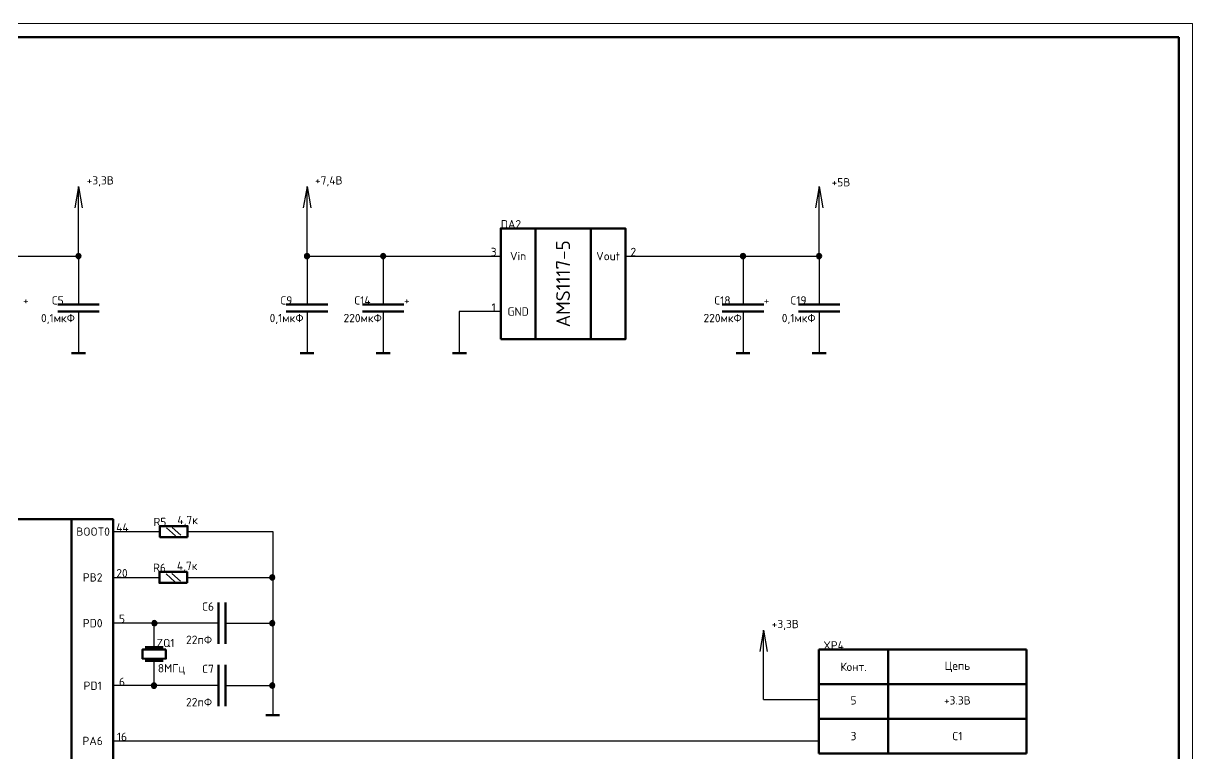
# Model space of a CAD drawing. Header units: millimetres. Extents: x -3633 to 871, y -630 to 261.
# Drawn here: x -2098.7 to -1676.3, y -3 to 260.6 of the extents above; entities that cross this region are included whole.
import ezdxf

# ---------------------------------------------------------------- set-up
doc = ezdxf.new("R2010")
doc.units = ezdxf.units.MM
for name, color, linetype, lineweight in [('border', 7, 'Continuous', 70), ('Sheet', 7, 'Continuous', 30), ('Text', 7, 'Continuous', 18)]:
    doc.layers.add(name, color=color, linetype=linetype, lineweight=lineweight)
doc.styles.add('Main', font='isocpeur.ttf', dxfattribs={"height": 3})

msp = doc.modelspace()

# ---------------------------------------------------------------- hatches: boundary and pattern name
at = {"layer": 'Sheet'}
h = msp.add_hatch(color=256, dxfattribs=at)
h.dxf.hatch_style = 1
edge = h.paths.add_edge_path()
edge.add_line((-2078.814, 176.552), (-2077.878, 176.552))
edge.add_ellipse((-2078.814, 176.552), major_axis=(-0.936, 0), ratio=0.9999896, start_angle=90, end_angle=180, ccw=False)
edge.add_line((-2078.814, 175.616), (-2078.814, 176.552))
edge = h.paths.add_edge_path()
edge.add_ellipse((-2078.814, 176.552), major_axis=(-0.936, 0), ratio=0.9999896, start_angle=0, end_angle=90, ccw=False)
edge.add_line((-2079.749, 176.552), (-2078.814, 176.552))
edge.add_line((-2078.814, 176.552), (-2078.814, 175.616))
edge = h.paths.add_edge_path()
edge.add_ellipse((-2078.814, 176.552), major_axis=(-0.936, 0), ratio=0.9999896, start_angle=180, end_angle=360, ccw=False)
edge.add_line((-2077.878, 176.552), (-2078.814, 176.552))
edge.add_line((-2078.814, 176.552), (-2079.749, 176.552))
h = msp.add_hatch(color=256, dxfattribs=at)
h.dxf.hatch_style = 1
edge = h.paths.add_edge_path()
edge.add_line((-2078.814, 176.552), (-2077.878, 176.552))
edge.add_ellipse((-2078.814, 176.552), major_axis=(-0.936, 0), ratio=0.9999896, start_angle=90, end_angle=180, ccw=False)
edge.add_line((-2078.814, 175.616), (-2078.814, 176.552))
edge = h.paths.add_edge_path()
edge.add_ellipse((-2078.814, 176.552), major_axis=(-0.936, 0), ratio=0.9999896, start_angle=0, end_angle=90, ccw=False)
edge.add_line((-2079.749, 176.552), (-2078.814, 176.552))
edge.add_line((-2078.814, 176.552), (-2078.814, 175.616))
edge = h.paths.add_edge_path()
edge.add_ellipse((-2078.814, 176.552), major_axis=(-0.936, 0), ratio=0.9999896, start_angle=180, end_angle=360, ccw=False)
edge.add_line((-2077.878, 176.552), (-2078.814, 176.552))
edge.add_line((-2078.814, 176.552), (-2079.749, 176.552))
h = msp.add_hatch(color=256, dxfattribs=at)
h.dxf.hatch_style = 1
edge = h.paths.add_edge_path()
edge.add_line((-1996.246, 176.556), (-1995.311, 176.556))
edge.add_ellipse((-1996.246, 176.556), major_axis=(-0.936, 0), ratio=0.9999896, start_angle=90, end_angle=180, ccw=False)
edge.add_line((-1996.246, 175.621), (-1996.246, 176.556))
edge = h.paths.add_edge_path()
edge.add_ellipse((-1996.246, 176.556), major_axis=(-0.936, 0), ratio=0.9999896, start_angle=0, end_angle=90, ccw=False)
edge.add_line((-1997.182, 176.556), (-1996.246, 176.556))
edge.add_line((-1996.246, 176.556), (-1996.246, 175.621))
edge = h.paths.add_edge_path()
edge.add_ellipse((-1996.246, 176.556), major_axis=(-0.936, 0), ratio=0.9999896, start_angle=180, end_angle=360, ccw=False)
edge.add_line((-1995.311, 176.556), (-1996.246, 176.556))
edge.add_line((-1996.246, 176.556), (-1997.182, 176.556))
h = msp.add_hatch(color=256, dxfattribs=at)
h.dxf.hatch_style = 1
edge = h.paths.add_edge_path()
edge.add_line((-1996.246, 176.556), (-1995.311, 176.556))
edge.add_ellipse((-1996.246, 176.556), major_axis=(-0.936, 0), ratio=0.9999896, start_angle=90, end_angle=180, ccw=False)
edge.add_line((-1996.246, 175.621), (-1996.246, 176.556))
edge = h.paths.add_edge_path()
edge.add_ellipse((-1996.246, 176.556), major_axis=(-0.936, 0), ratio=0.9999896, start_angle=0, end_angle=90, ccw=False)
edge.add_line((-1997.182, 176.556), (-1996.246, 176.556))
edge.add_line((-1996.246, 176.556), (-1996.246, 175.621))
edge = h.paths.add_edge_path()
edge.add_ellipse((-1996.246, 176.556), major_axis=(-0.936, 0), ratio=0.9999896, start_angle=180, end_angle=360, ccw=False)
edge.add_line((-1995.311, 176.556), (-1996.246, 176.556))
edge.add_line((-1996.246, 176.556), (-1997.182, 176.556))
h = msp.add_hatch(color=256, dxfattribs=at)
h.dxf.hatch_style = 1
edge = h.paths.add_edge_path()
edge.add_line((-1968.746, 176.556), (-1967.811, 176.556))
edge.add_ellipse((-1968.746, 176.556), major_axis=(-0.936, 0), ratio=0.9999896, start_angle=90, end_angle=180, ccw=False)
edge.add_line((-1968.746, 175.621), (-1968.746, 176.556))
edge = h.paths.add_edge_path()
edge.add_ellipse((-1968.746, 176.556), major_axis=(-0.936, 0), ratio=0.9999896, start_angle=0, end_angle=90, ccw=False)
edge.add_line((-1969.682, 176.556), (-1968.746, 176.556))
edge.add_line((-1968.746, 176.556), (-1968.746, 175.621))
edge = h.paths.add_edge_path()
edge.add_ellipse((-1968.746, 176.556), major_axis=(-0.936, 0), ratio=0.9999896, start_angle=180, end_angle=360, ccw=False)
edge.add_line((-1967.811, 176.556), (-1968.746, 176.556))
edge.add_line((-1968.746, 176.556), (-1969.682, 176.556))
h = msp.add_hatch(color=256, dxfattribs=at)
h.dxf.hatch_style = 1
edge = h.paths.add_edge_path()
edge.add_line((-1968.746, 176.556), (-1967.811, 176.556))
edge.add_ellipse((-1968.746, 176.556), major_axis=(-0.936, 0), ratio=0.9999896, start_angle=90, end_angle=180, ccw=False)
edge.add_line((-1968.746, 175.621), (-1968.746, 176.556))
edge = h.paths.add_edge_path()
edge.add_ellipse((-1968.746, 176.556), major_axis=(-0.936, 0), ratio=0.9999896, start_angle=0, end_angle=90, ccw=False)
edge.add_line((-1969.682, 176.556), (-1968.746, 176.556))
edge.add_line((-1968.746, 176.556), (-1968.746, 175.621))
edge = h.paths.add_edge_path()
edge.add_ellipse((-1968.746, 176.556), major_axis=(-0.936, 0), ratio=0.9999896, start_angle=180, end_angle=360, ccw=False)
edge.add_line((-1967.811, 176.556), (-1968.746, 176.556))
edge.add_line((-1968.746, 176.556), (-1969.682, 176.556))
h = msp.add_hatch(color=256, dxfattribs=at)
h.dxf.hatch_style = 1
edge = h.paths.add_edge_path()
edge.add_line((-1838.746, 176.556), (-1837.811, 176.556))
edge.add_ellipse((-1838.746, 176.556), major_axis=(-0.936, 0), ratio=0.9999896, start_angle=90, end_angle=180, ccw=False)
edge.add_line((-1838.746, 175.621), (-1838.746, 176.556))
edge = h.paths.add_edge_path()
edge.add_ellipse((-1838.746, 176.556), major_axis=(-0.936, 0), ratio=0.9999896, start_angle=0, end_angle=90, ccw=False)
edge.add_line((-1839.682, 176.556), (-1838.746, 176.556))
edge.add_line((-1838.746, 176.556), (-1838.746, 175.621))
edge = h.paths.add_edge_path()
edge.add_ellipse((-1838.746, 176.556), major_axis=(-0.936, 0), ratio=0.9999896, start_angle=180, end_angle=360, ccw=False)
edge.add_line((-1837.811, 176.556), (-1838.746, 176.556))
edge.add_line((-1838.746, 176.556), (-1839.682, 176.556))
h = msp.add_hatch(color=256, dxfattribs=at)
h.dxf.hatch_style = 1
edge = h.paths.add_edge_path()
edge.add_line((-1838.746, 176.556), (-1837.811, 176.556))
edge.add_ellipse((-1838.746, 176.556), major_axis=(-0.936, 0), ratio=0.9999896, start_angle=90, end_angle=180, ccw=False)
edge.add_line((-1838.746, 175.621), (-1838.746, 176.556))
edge = h.paths.add_edge_path()
edge.add_ellipse((-1838.746, 176.556), major_axis=(-0.936, 0), ratio=0.9999896, start_angle=0, end_angle=90, ccw=False)
edge.add_line((-1839.682, 176.556), (-1838.746, 176.556))
edge.add_line((-1838.746, 176.556), (-1838.746, 175.621))
edge = h.paths.add_edge_path()
edge.add_ellipse((-1838.746, 176.556), major_axis=(-0.936, 0), ratio=0.9999896, start_angle=180, end_angle=360, ccw=False)
edge.add_line((-1837.811, 176.556), (-1838.746, 176.556))
edge.add_line((-1838.746, 176.556), (-1839.682, 176.556))
h = msp.add_hatch(color=256, dxfattribs=at)
h.dxf.hatch_style = 1
edge = h.paths.add_edge_path()
edge.add_line((-1811.246, 176.556), (-1810.311, 176.556))
edge.add_ellipse((-1811.246, 176.556), major_axis=(-0.936, 0), ratio=0.9999896, start_angle=90, end_angle=180, ccw=False)
edge.add_line((-1811.246, 175.621), (-1811.246, 176.556))
edge = h.paths.add_edge_path()
edge.add_ellipse((-1811.246, 176.556), major_axis=(-0.936, 0), ratio=0.9999896, start_angle=0, end_angle=90, ccw=False)
edge.add_line((-1812.182, 176.556), (-1811.246, 176.556))
edge.add_line((-1811.246, 176.556), (-1811.246, 175.621))
edge = h.paths.add_edge_path()
edge.add_ellipse((-1811.246, 176.556), major_axis=(-0.936, 0), ratio=0.9999896, start_angle=180, end_angle=360, ccw=False)
edge.add_line((-1810.311, 176.556), (-1811.246, 176.556))
edge.add_line((-1811.246, 176.556), (-1812.182, 176.556))
h = msp.add_hatch(color=256, dxfattribs=at)
h.dxf.hatch_style = 1
edge = h.paths.add_edge_path()
edge.add_line((-1811.246, 176.556), (-1810.311, 176.556))
edge.add_ellipse((-1811.246, 176.556), major_axis=(-0.936, 0), ratio=0.9999896, start_angle=90, end_angle=180, ccw=False)
edge.add_line((-1811.246, 175.621), (-1811.246, 176.556))
edge = h.paths.add_edge_path()
edge.add_ellipse((-1811.246, 176.556), major_axis=(-0.936, 0), ratio=0.9999896, start_angle=0, end_angle=90, ccw=False)
edge.add_line((-1812.182, 176.556), (-1811.246, 176.556))
edge.add_line((-1811.246, 176.556), (-1811.246, 175.621))
edge = h.paths.add_edge_path()
edge.add_ellipse((-1811.246, 176.556), major_axis=(-0.936, 0), ratio=0.9999896, start_angle=180, end_angle=360, ccw=False)
edge.add_line((-1810.311, 176.556), (-1811.246, 176.556))
edge.add_line((-1811.246, 176.556), (-1812.182, 176.556))
h = msp.add_hatch(color=256, dxfattribs=at)
h.dxf.hatch_style = 1
edge = h.paths.add_edge_path()
edge.add_line((-2008.812, 60.578), (-2007.876, 60.578))
edge.add_ellipse((-2008.812, 60.578), major_axis=(-0.936, 0), ratio=0.9999896, start_angle=90, end_angle=180, ccw=False)
edge.add_line((-2008.812, 59.643), (-2008.812, 60.578))
edge = h.paths.add_edge_path()
edge.add_ellipse((-2008.812, 60.578), major_axis=(-0.936, 0), ratio=0.9999896, start_angle=0, end_angle=90, ccw=False)
edge.add_line((-2009.747, 60.578), (-2008.812, 60.578))
edge.add_line((-2008.812, 60.578), (-2008.812, 59.643))
edge = h.paths.add_edge_path()
edge.add_ellipse((-2008.812, 60.578), major_axis=(-0.936, 0), ratio=0.9999896, start_angle=180, end_angle=360, ccw=False)
edge.add_line((-2007.876, 60.578), (-2008.812, 60.578))
edge.add_line((-2008.812, 60.578), (-2009.747, 60.578))
h = msp.add_hatch(color=256, dxfattribs=at)
h.dxf.hatch_style = 1
edge = h.paths.add_edge_path()
edge.add_line((-2008.812, 60.578), (-2007.876, 60.578))
edge.add_ellipse((-2008.812, 60.578), major_axis=(-0.936, 0), ratio=0.9999896, start_angle=90, end_angle=180, ccw=False)
edge.add_line((-2008.812, 59.643), (-2008.812, 60.578))
edge = h.paths.add_edge_path()
edge.add_ellipse((-2008.812, 60.578), major_axis=(-0.936, 0), ratio=0.9999896, start_angle=0, end_angle=90, ccw=False)
edge.add_line((-2009.747, 60.578), (-2008.812, 60.578))
edge.add_line((-2008.812, 60.578), (-2008.812, 59.643))
edge = h.paths.add_edge_path()
edge.add_ellipse((-2008.812, 60.578), major_axis=(-0.936, 0), ratio=0.9999896, start_angle=180, end_angle=360, ccw=False)
edge.add_line((-2007.876, 60.578), (-2008.812, 60.578))
edge.add_line((-2008.812, 60.578), (-2009.747, 60.578))
h = msp.add_hatch(color=256, dxfattribs=at)
h.dxf.hatch_style = 1
edge = h.paths.add_edge_path()
edge.add_line((-2051.363, 44.05), (-2050.428, 44.05))
edge.add_ellipse((-2051.363, 44.05), major_axis=(-0.936, 0), ratio=0.9999896, start_angle=90, end_angle=180, ccw=False)
edge.add_line((-2051.363, 43.115), (-2051.363, 44.05))
edge = h.paths.add_edge_path()
edge.add_ellipse((-2051.363, 44.05), major_axis=(-0.936, 0), ratio=0.9999896, start_angle=0, end_angle=90, ccw=False)
edge.add_line((-2052.299, 44.05), (-2051.363, 44.05))
edge.add_line((-2051.363, 44.05), (-2051.363, 43.115))
edge = h.paths.add_edge_path()
edge.add_ellipse((-2051.363, 44.05), major_axis=(-0.936, 0), ratio=0.9999896, start_angle=180, end_angle=360, ccw=False)
edge.add_line((-2050.428, 44.05), (-2051.363, 44.05))
edge.add_line((-2051.363, 44.05), (-2052.299, 44.05))
h = msp.add_hatch(color=256, dxfattribs=at)
h.dxf.hatch_style = 1
edge = h.paths.add_edge_path()
edge.add_line((-2051.363, 44.05), (-2050.428, 44.05))
edge.add_ellipse((-2051.363, 44.05), major_axis=(-0.936, 0), ratio=0.9999896, start_angle=90, end_angle=180, ccw=False)
edge.add_line((-2051.363, 43.115), (-2051.363, 44.05))
edge = h.paths.add_edge_path()
edge.add_ellipse((-2051.363, 44.05), major_axis=(-0.936, 0), ratio=0.9999896, start_angle=0, end_angle=90, ccw=False)
edge.add_line((-2052.299, 44.05), (-2051.363, 44.05))
edge.add_line((-2051.363, 44.05), (-2051.363, 43.115))
edge = h.paths.add_edge_path()
edge.add_ellipse((-2051.363, 44.05), major_axis=(-0.936, 0), ratio=0.9999896, start_angle=180, end_angle=360, ccw=False)
edge.add_line((-2050.428, 44.05), (-2051.363, 44.05))
edge.add_line((-2051.363, 44.05), (-2052.299, 44.05))
h = msp.add_hatch(color=256, dxfattribs=at)
h.dxf.hatch_style = 1
edge = h.paths.add_edge_path()
edge.add_line((-2008.814, 44.05), (-2007.878, 44.05))
edge.add_ellipse((-2008.814, 44.05), major_axis=(-0.936, 0), ratio=0.9999896, start_angle=90, end_angle=180, ccw=False)
edge.add_line((-2008.814, 43.115), (-2008.814, 44.05))
edge = h.paths.add_edge_path()
edge.add_ellipse((-2008.814, 44.05), major_axis=(-0.936, 0), ratio=0.9999896, start_angle=0, end_angle=90, ccw=False)
edge.add_line((-2009.749, 44.05), (-2008.814, 44.05))
edge.add_line((-2008.814, 44.05), (-2008.814, 43.115))
edge = h.paths.add_edge_path()
edge.add_ellipse((-2008.814, 44.05), major_axis=(-0.936, 0), ratio=0.9999896, start_angle=180, end_angle=360, ccw=False)
edge.add_line((-2007.878, 44.05), (-2008.814, 44.05))
edge.add_line((-2008.814, 44.05), (-2009.749, 44.05))
h = msp.add_hatch(color=256, dxfattribs=at)
h.dxf.hatch_style = 1
edge = h.paths.add_edge_path()
edge.add_line((-2008.814, 44.05), (-2007.878, 44.05))
edge.add_ellipse((-2008.814, 44.05), major_axis=(-0.936, 0), ratio=0.9999896, start_angle=90, end_angle=180, ccw=False)
edge.add_line((-2008.814, 43.115), (-2008.814, 44.05))
edge = h.paths.add_edge_path()
edge.add_ellipse((-2008.814, 44.05), major_axis=(-0.936, 0), ratio=0.9999896, start_angle=0, end_angle=90, ccw=False)
edge.add_line((-2009.749, 44.05), (-2008.814, 44.05))
edge.add_line((-2008.814, 44.05), (-2008.814, 43.115))
edge = h.paths.add_edge_path()
edge.add_ellipse((-2008.814, 44.05), major_axis=(-0.936, 0), ratio=0.9999896, start_angle=180, end_angle=360, ccw=False)
edge.add_line((-2007.878, 44.05), (-2008.814, 44.05))
edge.add_line((-2008.814, 44.05), (-2009.749, 44.05))
h = msp.add_hatch(color=256, dxfattribs=at)
h.dxf.hatch_style = 1
edge = h.paths.add_edge_path()
edge.add_line((-2051.532, 21.502), (-2050.597, 21.502))
edge.add_ellipse((-2051.532, 21.502), major_axis=(-0.936, 0), ratio=0.9999896, start_angle=90, end_angle=180, ccw=False)
edge.add_line((-2051.532, 20.567), (-2051.532, 21.502))
edge = h.paths.add_edge_path()
edge.add_ellipse((-2051.532, 21.502), major_axis=(-0.936, 0), ratio=0.9999896, start_angle=0, end_angle=90, ccw=False)
edge.add_line((-2052.468, 21.502), (-2051.532, 21.502))
edge.add_line((-2051.532, 21.502), (-2051.532, 20.567))
edge = h.paths.add_edge_path()
edge.add_ellipse((-2051.532, 21.502), major_axis=(-0.936, 0), ratio=0.9999896, start_angle=180, end_angle=360, ccw=False)
edge.add_line((-2050.597, 21.502), (-2051.532, 21.502))
edge.add_line((-2051.532, 21.502), (-2052.468, 21.502))
h = msp.add_hatch(color=256, dxfattribs=at)
h.dxf.hatch_style = 1
edge = h.paths.add_edge_path()
edge.add_line((-2051.532, 21.502), (-2050.597, 21.502))
edge.add_ellipse((-2051.532, 21.502), major_axis=(-0.936, 0), ratio=0.9999896, start_angle=90, end_angle=180, ccw=False)
edge.add_line((-2051.532, 20.567), (-2051.532, 21.502))
edge = h.paths.add_edge_path()
edge.add_ellipse((-2051.532, 21.502), major_axis=(-0.936, 0), ratio=0.9999896, start_angle=0, end_angle=90, ccw=False)
edge.add_line((-2052.468, 21.502), (-2051.532, 21.502))
edge.add_line((-2051.532, 21.502), (-2051.532, 20.567))
edge = h.paths.add_edge_path()
edge.add_ellipse((-2051.532, 21.502), major_axis=(-0.936, 0), ratio=0.9999896, start_angle=180, end_angle=360, ccw=False)
edge.add_line((-2050.597, 21.502), (-2051.532, 21.502))
edge.add_line((-2051.532, 21.502), (-2052.468, 21.502))
h = msp.add_hatch(color=256, dxfattribs=at)
h.dxf.hatch_style = 1
edge = h.paths.add_edge_path()
edge.add_line((-2008.814, 21.55), (-2007.878, 21.55))
edge.add_ellipse((-2008.814, 21.55), major_axis=(-0.936, 0), ratio=0.9999896, start_angle=90, end_angle=180, ccw=False)
edge.add_line((-2008.814, 20.615), (-2008.814, 21.55))
edge = h.paths.add_edge_path()
edge.add_ellipse((-2008.814, 21.55), major_axis=(-0.936, 0), ratio=0.9999896, start_angle=0, end_angle=90, ccw=False)
edge.add_line((-2009.749, 21.55), (-2008.814, 21.55))
edge.add_line((-2008.814, 21.55), (-2008.814, 20.615))
edge = h.paths.add_edge_path()
edge.add_ellipse((-2008.814, 21.55), major_axis=(-0.936, 0), ratio=0.9999896, start_angle=180, end_angle=360, ccw=False)
edge.add_line((-2007.878, 21.55), (-2008.814, 21.55))
edge.add_line((-2008.814, 21.55), (-2009.749, 21.55))
h = msp.add_hatch(color=256, dxfattribs=at)
h.dxf.hatch_style = 1
edge = h.paths.add_edge_path()
edge.add_line((-2008.814, 21.55), (-2007.878, 21.55))
edge.add_ellipse((-2008.814, 21.55), major_axis=(-0.936, 0), ratio=0.9999896, start_angle=90, end_angle=180, ccw=False)
edge.add_line((-2008.814, 20.615), (-2008.814, 21.55))
edge = h.paths.add_edge_path()
edge.add_ellipse((-2008.814, 21.55), major_axis=(-0.936, 0), ratio=0.9999896, start_angle=0, end_angle=90, ccw=False)
edge.add_line((-2009.749, 21.55), (-2008.814, 21.55))
edge.add_line((-2008.814, 21.55), (-2008.814, 20.615))
edge = h.paths.add_edge_path()
edge.add_ellipse((-2008.814, 21.55), major_axis=(-0.936, 0), ratio=0.9999896, start_angle=180, end_angle=360, ccw=False)
edge.add_line((-2007.878, 21.55), (-2008.814, 21.55))
edge.add_line((-2008.814, 21.55), (-2009.749, 21.55))

# ---------------------------------------------------------------- linework, layer by layer
at = {"layer": 'border', "lineweight": 18}
for p, q in [((-2517.314, 260.55), (-1676.314, 260.55)), ((-1676.314, 260.55), (-2517.314, 260.55)), ((-2362.314, 260.55), (-1942.314, 260.55)), ((-1923.314, 260.55), (-2220.314, 260.55)), ((-1676.314, 260.55), (-1676.314, -333.45))]:
    msp.add_line(p, q, dxfattribs=at)
at = {"layer": 'border', "lineweight": 70}
for p, q in [((-2497.314, 255.55), (-1681.314, 255.55)), ((-1681.314, 255.55), (-1681.314, -328.45))]:
    msp.add_line(p, q, dxfattribs=at)
at = {"layer": 'Sheet'}
for p, q in [((-2078.814, 201.7), (-2080.161, 194)), ((-2078.814, 176.552), (-2078.814, 201.7)), ((-2078.809, 201.7), (-2077.461, 194)), ((-1996.251, 201.702), (-1997.599, 194.002)), ((-1996.246, 176.556), (-1996.246, 201.712)), ((-1996.246, 201.702), (-1994.899, 194.002)), ((-1811.249, 201.698), (-1812.597, 193.998)), ((-1811.246, 176.556), (-1811.251, 201.685)), ((-1811.244, 201.698), (-1809.897, 193.998)), ((-2148.814, 176.552), (-2078.814, 176.552)), ((-2078.814, 176.552), (-2078.814, 159.052)), ((-1996.314, 176.556), (-1926.246, 176.556)), ((-1996.246, 176.556), (-1996.246, 159.056)), ((-1968.746, 176.556), (-1968.746, 159.056)), ((-1881.246, 176.556), (-1811.246, 176.556)), ((-1838.746, 176.556), (-1838.746, 159.056)), ((-1811.246, 176.556), (-1811.246, 159.056)), ((-2078.814, 156.552), (-2078.814, 141.552)), ((-1996.246, 156.556), (-1996.246, 141.556)), ((-1968.746, 156.556), (-1968.746, 141.556)), ((-1941.246, 156.556), (-1941.246, 141.556)), ((-1926.246, 156.556), (-1941.246, 156.556)), ((-1838.746, 156.556), (-1838.746, 141.556)), ((-1811.246, 156.556), (-1811.246, 141.556)), ((-2066.314, 77.106), (-2049.405, 77.106)), ((-2046.993, 78.437), (-2043.822, 75.607)), ((-2044.947, 78.634), (-2041.785, 75.781)), ((-2039.405, 77.106), (-2008.657, 77.106)), ((-2008.657, 77.106), (-2008.657, 10.843)), ((-2066.314, 60.578), (-2049.559, 60.578)), ((-2047.148, 61.835), (-2043.977, 59.005)), ((-2045.102, 62.032), (-2041.939, 59.179)), ((-2039.559, 60.578), (-2008.812, 60.578)), ((-2028.212, 44.05), (-2066.314, 44.05)), ((-2051.489, 35.391), (-2051.489, 44.044)), ((-2025.712, 44.05), (-2008.814, 44.05)), ((-1831.316, 41.536), (-1832.664, 33.835)), ((-1831.314, 16.55), (-1831.314, 41.55)), ((-1831.311, 41.536), (-1829.964, 33.835)), ((-2051.532, 21.502), (-2051.532, 30.405)), ((-2028.212, 21.55), (-2066.314, 21.55)), ((-2025.712, 21.55), (-2008.814, 21.55)), ((-1831.314, 16.55), (-1811.314, 16.55)), ((-2066.314, 1.55), (-1811.314, 1.55))]:
    msp.add_line(p, q, dxfattribs=at)
at = {"layer": 'Sheet', "lineweight": 50}
for p, q in [((-1913.746, 186.556), (-1913.746, 146.556)), ((-1893.746, 186.556), (-1893.746, 146.556)), ((-2071.314, 159.052), (-2086.314, 159.052)), ((-2086.314, 156.552), (-2071.314, 156.552)), ((-2083.814, 159.052), (-2071.314, 159.052)), ((-1988.746, 159.056), (-2003.746, 159.056)), ((-2003.746, 156.556), (-1988.746, 156.556)), ((-2001.246, 159.056), (-1988.746, 159.056)), ((-1961.246, 159.056), (-1976.246, 159.056)), ((-1976.246, 156.556), (-1961.246, 156.556)), ((-1973.746, 159.056), (-1961.246, 159.056)), ((-1831.246, 159.056), (-1846.246, 159.056)), ((-1846.246, 156.556), (-1831.246, 156.556)), ((-1843.746, 159.056), (-1831.246, 159.056)), ((-1803.746, 159.056), (-1818.746, 159.056)), ((-1818.746, 156.556), (-1803.746, 156.556)), ((-1816.246, 159.056), (-1803.746, 159.056)), ((-2076.314, 141.552), (-2081.314, 141.552)), ((-2078.814, 141.552), (-2076.314, 141.552)), ((-1993.746, 141.556), (-1998.746, 141.556)), ((-1996.246, 141.556), (-1993.746, 141.556)), ((-1966.246, 141.556), (-1971.246, 141.556)), ((-1968.746, 141.556), (-1966.246, 141.556)), ((-1938.669, 141.569), (-1943.669, 141.569)), ((-1836.246, 141.556), (-1841.246, 141.556)), ((-1838.746, 141.556), (-1836.246, 141.556)), ((-1808.746, 141.556), (-1813.746, 141.556)), ((-1811.246, 141.556), (-1808.746, 141.556)), ((-2081.314, -255.95), (-2081.314, 81.573)), ((-2028.212, 36.55), (-2028.212, 51.55)), ((-2025.712, 51.55), (-2025.712, 36.55)), ((-2048.274, 35.391), (-2054.704, 35.391)), ((-1811.314, -2.961), (-1811.314, 34.539)), ((-1736.314, 34.539), (-1811.314, 34.539)), ((-1786.314, 34.539), (-1786.314, -2.961)), ((-1736.314, 34.539), (-1736.314, -2.961)), ((-2048.274, 30.443), (-2054.704, 30.443)), ((-2028.212, 14.05), (-2028.212, 29.05)), ((-2025.712, 29.05), (-2025.712, 14.05)), ((-1736.314, 22.039), (-1811.314, 22.039)), ((-1811.314, 22.039), (-1811.314, 3.289)), ((-2011.157, 10.843), (-2006.157, 10.843)), ((-1736.314, 9.539), (-1811.314, 9.539)), ((-1736.314, -2.961), (-1811.314, -2.961))]:
    msp.add_line(p, q, dxfattribs=at)
for points in [[(-1926.246, 146.556), (-1881.246, 146.556), (-1881.246, 186.556), (-1926.246, 186.556)], [(-2121.155, 81.573), (-2066.314, 81.573), (-2066.314, -255.95), (-2121.155, -255.95)], [(-2039.405, 75.121), (-2039.405, 79.085), (-2049.405, 79.085), (-2049.405, 75.121)], [(-2039.559, 58.593), (-2039.559, 62.557), (-2049.559, 62.557), (-2049.559, 58.593)], [(-2047.242, 34.594), (-2055.659, 34.564), (-2055.659, 31.24), (-2047.242, 31.27)]]:
    msp.add_lwpolyline(points, close=True, dxfattribs=at)
at = {"layer": 'Sheet'}
for centre, start, end in [((-2078.814, 176.552), 0, 180), ((-2078.814, 176.552), 0, 180), ((-2078.814, 176.552), 0, 180), ((-2078.814, 176.552), 180, 0), ((-2078.814, 176.552), 180, 0), ((-2078.814, 176.552), 180, 0), ((-1996.246, 176.556), 0, 180), ((-1996.246, 176.556), 0, 180), ((-1996.246, 176.556), 0, 180), ((-1996.246, 176.556), 180, 0), ((-1996.246, 176.556), 180, 0), ((-1996.246, 176.556), 180, 0), ((-1968.746, 176.556), 0, 180), ((-1968.746, 176.556), 0, 180), ((-1968.746, 176.556), 0, 180), ((-1968.746, 176.556), 180, 0), ((-1968.746, 176.556), 180, 0), ((-1968.746, 176.556), 180, 0), ((-1838.746, 176.556), 0, 180), ((-1838.746, 176.556), 0, 180), ((-1838.746, 176.556), 0, 180), ((-1838.746, 176.556), 180, 0), ((-1838.746, 176.556), 180, 0), ((-1838.746, 176.556), 180, 0), ((-1811.246, 176.556), 0, 180), ((-1811.246, 176.556), 0, 180), ((-1811.246, 176.556), 0, 180), ((-1811.246, 176.556), 180, 0), ((-1811.246, 176.556), 180, 0), ((-1811.246, 176.556), 180, 0), ((-2008.812, 60.578), 0, 180), ((-2008.812, 60.578), 0, 180), ((-2008.812, 60.578), 0, 180), ((-2008.812, 60.578), 180, 0), ((-2008.812, 60.578), 180, 0), ((-2008.812, 60.578), 180, 0), ((-2051.363, 44.05), 0, 180), ((-2051.363, 44.05), 0, 180), ((-2051.363, 44.05), 0, 180), ((-2051.363, 44.05), 180, 0), ((-2051.363, 44.05), 180, 0), ((-2051.363, 44.05), 180, 0), ((-2008.814, 44.05), 0, 180), ((-2008.814, 44.05), 0, 180), ((-2008.814, 44.05), 0, 180), ((-2008.814, 44.05), 180, 0), ((-2008.814, 44.05), 180, 0), ((-2008.814, 44.05), 180, 0), ((-2051.532, 21.502), 0, 180), ((-2051.532, 21.502), 0, 180), ((-2051.532, 21.502), 0, 180), ((-2051.532, 21.502), 180, 0), ((-2051.532, 21.502), 180, 0), ((-2051.532, 21.502), 180, 0), ((-2008.814, 21.55), 0, 180), ((-2008.814, 21.55), 0, 180), ((-2008.814, 21.55), 0, 180), ((-2008.814, 21.55), 180, 0), ((-2008.814, 21.55), 180, 0), ((-2008.814, 21.55), 180, 0)]:
    msp.add_arc(centre, 0.488, start, end, dxfattribs=at)
at = {"layer": 'Sheet', "extrusion": (0, 0, -1)}
for centre in [(-2078.814, 176.552), (-2078.814, 176.552), (-1996.246, 176.556), (-1996.246, 176.556), (-1968.746, 176.556), (-1968.746, 176.556), (-1838.746, 176.556), (-1838.746, 176.556), (-1811.246, 176.556), (-1811.246, 176.556), (-2008.812, 60.578), (-2008.812, 60.578), (-2051.363, 44.05), (-2051.363, 44.05), (-2008.814, 44.05), (-2008.814, 44.05), (-2051.532, 21.502), (-2051.532, 21.502), (-2008.814, 21.55), (-2008.814, 21.55)]:
    msp.add_ellipse(centre, major_axis=(-0.936, 0), ratio=0.9999896, dxfattribs=at)

# ---------------------------------------------------------------- texts
at = {"layer": 'Text', "lineweight": 80, "char_height": 3, "style": 'Main'}
for s, width, insert, attachment_point in [('\\pxqc;+3,3B', 15.69257, (-2078.795, 201.694), 7), ('\\pxqc;+7,4B', 15.69257, (-1996.233, 201.699), 7), ('\\pxqc;+5В', 15.69257, (-1811.228, 201.699), 7), ('\\pxsm2;DA2', 10.59704, (-1926.246, 186.556), 7), ('\\pxsm2,ql;+', 5.83822, (-2098.853, 159.052), 7), ('\\pxsm2,ql;+', 5.83822, (-1961.246, 159.056), 7), ('\\pxsm2,ql;+', 5.83822, (-1831.246, 159.056), 7), ('\\pxqc;+3,3B', 15.69257, (-1831.314, 41.55), 7), ('\\pxsm2,qc;XP4', 10.59704, (-1811.314, 34.539), 7), ('\\pxqc;Конт.', 12.5, (-1798.814, 28.289), 5), ('\\pxqc;Цепь', 11.71329, (-1761.314, 28.289), 5), ('\\pxqc;5', 12.5, (-1798.814, 16.186), 5), ('+3.3B', 15.69257, (-1761.314, 16.186), 5), ('\\pxqc;3', 6.25, (-1798.814, 3.289), 5), ('\\pxqc;C1', 15.69257, (-1761.314, 3.289), 5)]:
    msp.add_mtext_dynamic_manual_height_columns(s, width=width, gutter_width=18.75, heights=[0], dxfattribs=dict(at, insert=insert, attachment_point=attachment_point))
at = {"layer": 'Text', "lineweight": 18, "insert": (-1903.746, 146.556), "char_height": 5, "width": 40, "attachment_point": 4, "rotation": 90, "style": 'Main'}
msp.add_mtext('\\pxqc;AMS1117-5', dxfattribs=at)
at = {"layer": 'Text', "lineweight": 18, "char_height": 3, "style": 'Main'}
for s, width, heights, insert, attachment_point in [('\\pxsm1.5,qc;3', 5.17149, [3], (-1926.246, 176.556), 9), ('\\pxqc;Vin', 12.5, [0], (-1926.246, 176.556), 4), ('\\pxqc;Vout', 12.5, [0], (-1881.246, 176.556), 6), ('\\pxsm1.5,qc;2', 5.74273, [0], (-1881.246, 176.556), 7), ('\\pxsm2,qc;C5', 6.18553, [0], (-2086.324, 159.052), 8), ('\\pxsm2,qc;C9', 6.18553, [0], (-2003.729, 159.056), 8), ('\\pxsm2,qc;C14', 6.18553, [0], (-1976.246, 159.056), 8), ('\\pxsm2,qc;C18', 6.18553, [0], (-1846.192, 159.056), 8), ('\\pxsm2,qc;C19', 6.18553, [0], (-1818.708, 159.056), 8), ('\\pxsm1.5,qc;1', 5.17149, [3], (-1926.246, 156.556), 9), ('\\pxqc;GND', 12.5, [0], (-1926.246, 156.556), 4), ('\\pxsm1.5,qc;0,1мкФ', 5.18493, [4], (-2086.239, 155.683), 2), ('\\pxsm1.5,qc;0,1мкФ', 5.18493, [4], (-2003.644, 155.687), 2), ('\\pxsm1.5,qc;220мкФ', 5.18493, [4], (-1976.161, 155.687), 2), ('\\pxsm1.5,qc;220мкФ', 5.18493, [4], (-1846.107, 155.687), 2), ('\\pxsm1.5,qc;0,1мкФ', 5.18493, [4], (-1818.623, 155.687), 2), ('\\pxsm2,qc;R5', 6.18553, [0], (-2049.405, 79.085), 8), ('\\pxsm2;4,7к', 5.18493, [0], (-2039.405, 79.085), 8), ('\\pxqc;BOOT0', 14.77113, [3], (-2066.157, 77.106), 6), ('\\pxsm1.5,qc;44', 6.41498, [0], (-2066.157, 77.106), 7), ('\\pxsm1.5,qc;20', 6.41498, [0], (-2066.312, 60.578), 7), ('\\pxsm2,qc;R6', 6.18553, [0], (-2049.559, 62.557), 8), ('\\pxsm2;4,7к', 5.18493, [0], (-2039.559, 62.557), 8), ('\\pxqc;PB2', 14.77113, [3], (-2066.312, 60.578), 6), ('\\pxsm2,qc;C6', 7.63618, [0], (-2028.212, 51.55), 3), ('\\pxsm1.5,qc;5', 6.41498, [0], (-2066.314, 44.124), 7), ('\\pxqc;PD0', 14.77113, [3], (-2066.314, 44.05), 6), ('\\pxsm1.5,qr;ZQ1', 7.36971, [0], (-2051.489, 35.391), 7), ('\\pxql;22пФ', 11.72244, [0], (-2028.212, 36.55), 9), ('8МГц', 6.18553, [0], (-2040.333, 29.28), 3), ('\\pxsm2,qc;C7', 7.63618, [0], (-2028.212, 29.05), 3), ('\\pxqc;PD1', 14.77113, [3], (-2066.314, 21.472), 6), ('\\pxsm1.5,qc;6', 6.41498, [0], (-2066.314, 21.379), 7), ('\\pxql;22пФ', 11.72244, [0], (-2028.212, 14.05), 9), ('\\pxsm1.5,qc;16', 6.41498, [0], (-2066.314, 1.55), 7), ('\\pxqc;PA6', 14.77113, [3], (-2066.314, 1.55), 6)]:
    msp.add_mtext_dynamic_manual_height_columns(s, width=width, gutter_width=15, heights=heights, dxfattribs=dict(at, insert=insert, attachment_point=attachment_point))

doc.saveas('drawing.dxf')
